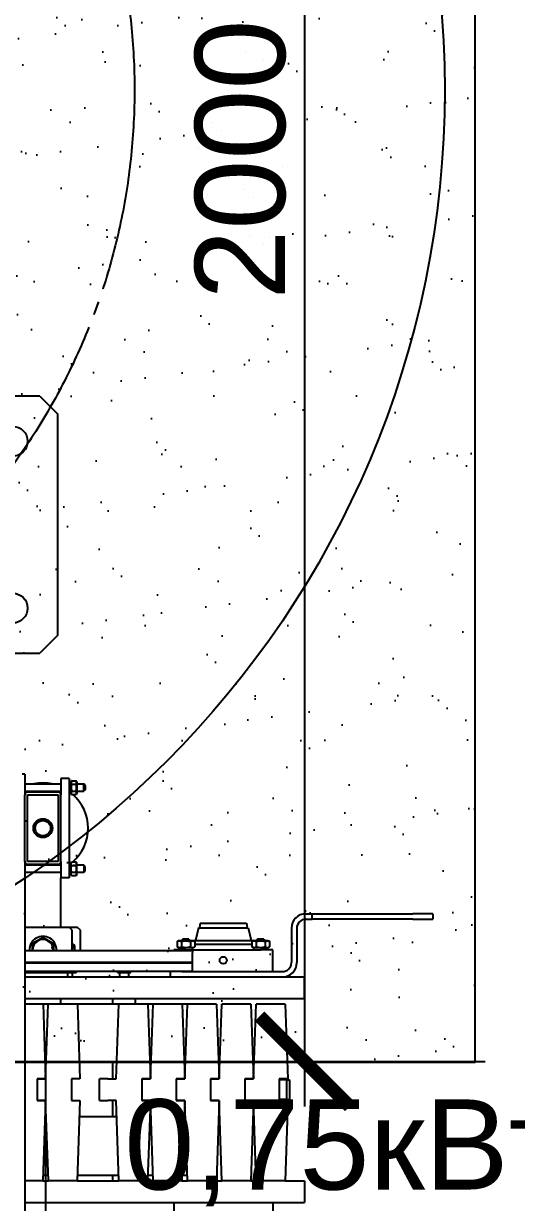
# Model space of a CAD drawing. Header units: millimetres. Extents: x -383313 to -161684, y -117025 to 99224.
# Drawn here: x -328167 to -327621, y 32731 to 34038 of the extents above; entities that cross this region are included whole.
import ezdxf

# ---------------------------------------------------------------- set-up
doc = ezdxf.new("R2010")
doc.units = ezdxf.units.MM
doc.header["$MEASUREMENT"] = 0
doc.linetypes.add('ESKD_shtrihpunktir', pattern=[18, 15, -1, 1, -1])
doc.layers.get('Defpoints').update_dxf_attribs({"color": 31})
for name, color, linetype in [('001__КОНСТРУКТИВ__размеры внутр.', 7, 'Continuous'), ('PV-CB35', 7, 'Continuous'), ('Робот', 30, 'Continuous')]:
    doc.layers.add(name, color=color, linetype=linetype)
doc.styles.add('PSTUDIO', font='arial.ttf')
doc.dimstyles.new('PS_TICK', dxfattribs={"dimscale": 100, "dimtxt": 2.5, "dimasz": 1, "dimexe": 2, "dimexo": 2, "dimgap": 1, "dimtad": 1, "dimdec": 0, "dimzin": 0, "dimdsep": 46, "dimtxsty": 'PSTUDIO', "dimblk": 'ARCHTICK', "dimcen": 2, "dimdle": 1.5, "dimse1": 1, "dimse2": 1, "dimadec": 0, "dimazin": 0, "dimtfac": 1, "dimtdec": 0, "dimtix": 1, "dimtmove": 1, "dimatfit": 3, "dimldrblk": 'ARCHTICK', "dimfxl": 1, "dimtolj": 1, "dimtzin": 0, "dimarcsym": 0})

# ---------------------------------------------------------------- blocks, each defined once
blk = doc.blocks.new('ККМ-2.2.00.00.00 Пьедестал')
at = {"color": 140}
for p, q in [((-625, 105), (-605, 125)), ((-605, 125), (-360, 125)), ((-360, 125), (-340, 105)), ((340, 105), (360, 125)), ((605, 125), (360, 125)), ((605, 125), (625, 105)), ((-625, -140), (-625, 105)), ((-340, 105), (-340, 0)), ((340, 105), (340, 0)), ((625, -140), (625, 105)), ((-485, 0), (-500, -15)), ((485, 0), (-485, 0)), ((500, -15), (485, 0)), ((-500, -15), (-500, -985)), ((500, -985), (500, -15)), ((-605, -160), (-625, -140)), ((625, -140), (605, -160)), ((-500, -160), (-605, -160)), ((500, -160), (605, -160)), ((-625, -860), (-605, -840)), ((-500, -840), (-605, -840)), ((500, -840), (605, -840)), ((605, -840), (625, -860)), ((-625, -860), (-625, -1105)), ((625, -860), (625, -1105)), ((-500, -985), (-485, -1000)), ((485, -1000), (500, -985)), ((-485, -1000), (485, -1000)), ((-340, -1105), (-340, -1000)), ((340, -1105), (340, -1000)), ((-605, -1125), (-625, -1105)), ((-340, -1105), (-360, -1125)), ((360, -1125), (340, -1105)), ((625, -1105), (605, -1125)), ((-605, -1125), (-360, -1125)), ((605, -1125), (360, -1125))]:
    blk.add_line(p, q, dxfattribs=at)
at = {"color": 1, "linetype": 'ESKD_shtrihpunktir', "ltscale": 10}
blk.add_line((0, 0), (0, -1000), dxfattribs=at)
at = {"color": 140}
for centre, radius in [((-575, 75), 16.5), ((-390, 75), 16.5), ((390, 75), 16.5), ((575, 75), 16.5), ((-575, -110), 16.5), ((575, -110), 16.5), ((-243.5, -182.7), 13), ((243.5, -182.7), 13), ((-317.3, -256.5), 13), ((317.3, -256.5), 13), ((-354.8, -315.3), 13), ((354.8, -315.3), 13), ((-354.8, -684.7), 13), ((354.8, -684.7), 13), ((-317.3, -743.5), 13), ((317.3, -743.5), 13), ((-243.5, -817.3), 13), ((243.5, -817.3), 13), ((-575, -890), 16.5), ((575, -890), 16.5), ((-575, -1075), 16.5), ((-390, -1075), 16.5), ((390, -1075), 16.5), ((575, -1075), 16.5)]:
    blk.add_circle(centre, radius, dxfattribs=at)
blk = doc.blocks.new('_ArchTick')
at = {"color": 0, "linetype": 'ByBlock', "const_width": 0.15}
blk.add_lwpolyline([(-0.5, -0.5), (0.5, 0.5)], dxfattribs=at)
blk = doc.blocks.new('*D251')
at = {"layer": '001__КОНСТРУКТИВ__размеры внутр.', "color": 0, "linetype": 'ByBlock', "lineweight": -2, "ltscale": 100, "transparency": 16777216}
for p, q in [((-329342.7, 32909.4), (-329342.7, 32129.4)), ((-328142.7, 32909.4), (-328142.7, 32129.4)), ((-327992.7, 32329.4), (-329492.7, 32329.4))]:
    blk.add_line(p, q, dxfattribs=at)
at = {"layer": 'Defpoints', "color": 0, "ltscale": 100, "transparency": 16777216}
for p in [(-329342.7, 33109.4), (-328142.7, 33109.4), (-329342.7, 32329.4)]:
    blk.add_point(p, dxfattribs=at)
at = {"layer": '001__КОНСТРУКТИВ__размеры внутр.', "color": 0, "lineweight": -2, "ltscale": 100, "transparency": 16777216, "xscale": 100, "yscale": 100, "zscale": 100, "rotation": 180}
blk.add_blockref('_ArchTick', (-329342.7, 32329.4), dxfattribs=at)
at = {"layer": '001__КОНСТРУКТИВ__размеры внутр.', "color": 0, "lineweight": -2, "ltscale": 100, "transparency": 16777216, "xscale": 100, "yscale": 100, "zscale": 100}
blk.add_blockref('_ArchTick', (-328142.7, 32329.4), dxfattribs=at)
at = {"layer": '001__КОНСТРУКТИВ__размеры внутр.', "color": 0, "ltscale": 100, "transparency": 16777216, "insert": (-328742.7, 32557), "char_height": 250, "attachment_point": 5, "style": 'PSTUDIO'}
blk.add_mtext('\\A1;1200', dxfattribs=at)
blk = doc.blocks.new('Робот ABB IRB660_3.15 (сверху)')
at = {"layer": 'Робот'}
for radius in [3150, 1054]:
    blk.add_circle((0, 0), radius, dxfattribs=at)
at = {"layer": 'Робот', "color": 30, "linetype": 'ESKD_shtrihpunktir', "ltscale": 15}
blk.add_circle((0, 0), 710, dxfattribs=at)
blk = doc.blocks.new('A$C0e877309')
h = blk.add_hatch()
h.set_pattern_fill('AR-SAND', color=256, scale=2)
h.set_pattern_definition([(37.5, (-2480.5, -1360.185), (-3.2, 97.8826), [0, -77.216, 0, -86.36, 0, -82.55]), (7.5, (-2480.5, -1360.19), (89.9047, 143.365), [0, -41.656, 0, -69.596, 0, -26.67]), (327.5, (-2542.98, -1360.185), (158.1985, 0.2874), [0, -25.4, 0, -91.44, 0, -119.38]), (317.5, (-2542.98, -1360.19), (152.7113, 44.586), [0, -12.7, 0, -59.944, 0, -68.58])])
h.paths.add_polyline_path([(-975.1, 987.4), (-975.1, -1012.6), (1024.9, -1012.6), (1024.9, 987.4)])
at = {"ltscale": 100}
blk.add_lwpolyline([(-975.1, -1012.6), (1024.9, -1012.6), (1024.9, 987.4), (-975.1, 987.4)], close=True, dxfattribs=at)
blk = doc.blocks.new('*D237')
at = {"layer": '001__КОНСТРУКТИВ__размеры внутр.', "color": 0, "lineweight": -2, "ltscale": 100, "transparency": 16777216}
for p, q in [((-327855.4, 34937.1), (-327855.4, 32837.1)), ((-328671.8, 34887.1), (-327655.4, 34887.1)), ((-328671.8, 32887.1), (-327655.4, 32887.1))]:
    blk.add_line(p, q, dxfattribs=at)
at = {"layer": 'Defpoints', "color": 0, "ltscale": 100, "transparency": 16777216}
for p in [(-328671.8, 34887.1), (-328671.8, 32887.1), (-327855.4, 32887.1)]:
    blk.add_point(p, dxfattribs=at)
at = {"layer": '001__КОНСТРУКТИВ__размеры внутр.', "color": 0, "lineweight": -2, "ltscale": 100, "transparency": 16777216, "xscale": 100, "yscale": 100, "zscale": 100}
for p, rotation in [((-327855.4, 34887.1), 90), ((-327855.4, 32887.1), 270)]:
    blk.add_blockref('_ArchTick', p, dxfattribs=dict(at, rotation=rotation))
at = {"layer": '001__КОНСТРУКТИВ__размеры внутр.', "color": 0, "ltscale": 100, "transparency": 16777216, "insert": (-327926.4, 33887.1), "char_height": 100, "attachment_point": 5, "rotation": 90, "style": 'PSTUDIO'}
blk.add_mtext('\\A1;2000', dxfattribs=at)
blk = doc.blocks.new('*U206')
at = {"layer": 'PV-CB35'}
for p, q in [((2992.5, 1873), (2989.5, 1873)), ((2992.5, 1873), (2992.5, 1850)), ((2992.5, 1862), (3032.5, 1862)), ((3041.5, 1868), (3032.5, 1868)), ((3032.5, 1868), (3032.5, 1850)), ((3041.5, 1868), (3041.5, 1758)), ((3043.5, 1864), (3041.5, 1864)), ((3041.5, 1864), (3043.5, 1864)), ((3043.5, 1864), (3044.4, 1865.5)), ((3043.5, 1864), (3044.4, 1865.5)), ((3043.5, 1864), (3043.5, 1852)), ((3043.5, 1864), (3043.5, 1852)), ((3043.5, 1852), (3043.5, 1864)), ((3043.5, 1852), (3043.5, 1864)), ((3044.4, 1865.5), (3049.2, 1865.5)), ((3044.4, 1865.5), (3049.2, 1865.5)), ((3044.4, 1861.7), (3049.2, 1861.7)), ((3044.4, 1861.7), (3049.2, 1861.7)), ((3050, 1864), (3049.2, 1865.5)), ((3050, 1864), (3049.2, 1865.5)), ((3050, 1864), (3050, 1852)), ((3050, 1852), (3050, 1864)), ((3050, 1862), (3057.9, 1862)), ((3057.9, 1854), (3057.9, 1862)), ((3059.5, 1860.4), (3057.9, 1862)), ((3059.5, 1860.4), (3059.5, 1855.6)), ((2992.5, 1854), (3032.5, 1854)), ((2992.5, 1776), (2992.5, 1850)), ((3029.5, 1853), (2995.5, 1853)), ((2995.5, 1776), (2995.5, 1850)), ((2995.5, 1850), (3029.5, 1850)), ((3029.5, 1850), (3029.5, 1776)), ((3032.5, 1776), (3032.5, 1850)), ((3043.5, 1852), (3041.5, 1852)), ((3041.5, 1852), (3043.5, 1852)), ((3043.5, 1852), (3044.4, 1850.5)), ((3043.5, 1852), (3044.4, 1850.5)), ((3044.4, 1854.2), (3049.2, 1854.2)), ((3044.4, 1854.2), (3049.2, 1854.2)), ((3044.4, 1850.5), (3049.2, 1850.5)), ((3044.4, 1850.5), (3049.2, 1850.5)), ((3050, 1852), (3049.2, 1850.5)), ((3050, 1852), (3049.2, 1850.5)), ((3050, 1854), (3057.9, 1854)), ((3059.5, 1855.6), (3057.9, 1854)), ((2992.5, 1776), (2992.5, 1270)), ((2992.5, 1773), (2995.5, 1773)), ((3032.5, 1772), (2992.5, 1772)), ((3029.5, 1776), (2995.5, 1776)), ((2995.5, 1773), (3029.5, 1773)), ((3029.5, 1773), (3032.5, 1773)), ((3032.5, 1776), (3032.5, 1758)), ((3041.5, 1774), (3043.5, 1774)), ((3043.5, 1774), (3044.4, 1775.5)), ((3043.5, 1762), (3043.5, 1774)), ((3043.5, 1762), (3043.5, 1774)), ((3044.4, 1775.5), (3049.2, 1775.5)), ((3044.4, 1771.7), (3049.2, 1771.7)), ((3050, 1774), (3049.2, 1775.5)), ((3050, 1762), (3050, 1774)), ((3057.9, 1772), (3050, 1772)), ((3057.9, 1772), (3057.9, 1764)), ((3059.5, 1770.4), (3057.9, 1772)), ((3059.5, 1765.6), (3057.9, 1764)), ((3059.5, 1765.6), (3059.5, 1770.4)), ((3032.5, 1764), (2992.5, 1764)), ((3041.5, 1758), (3032.5, 1758)), ((3032.5, 1703), (3032.5, 1758)), ((3041.5, 1762), (3043.5, 1762)), ((3043.5, 1762), (3044.4, 1760.5)), ((3044.4, 1764.2), (3049.2, 1764.2)), ((3044.4, 1760.5), (3049.2, 1760.5)), ((3050, 1762), (3049.2, 1760.5)), ((3057.9, 1764), (3050, 1764)), ((3304, 1718), (3311, 1718)), ((3311, 1718), (3422.7, 1718)), ((3311, 1712), (3311, 1718)), ((3445, 1718), (3422.7, 1718)), ((3445, 1718), (3445, 1712)), ((3042, 1703), (2992.5, 1703)), ((3051, 1703), (3042, 1703)), ((3045, 1700), (3042, 1703)), ((3045, 1677.5), (3045, 1700)), ((3054, 1700), (3051, 1703)), ((3054, 1677.5), (3054, 1700)), ((3185, 1702.5), (3181.5, 1688.5)), ((3185, 1702.5), (3240, 1702.5)), ((3186.8, 1707.5), (3186, 1702.5)), ((3186.8, 1707.5), (3238.3, 1707.5)), ((3238.3, 1707.5), (3239, 1702.5)), ((3240, 1702.5), (3243.5, 1688.5)), ((3288, 1702), (3288, 1664)), ((3294, 1702), (3294, 1664)), ((3304, 1712), (3311, 1712)), ((3422.7, 1712), (3311, 1712)), ((3422.7, 1712), (3445, 1712)), ((3163, 1688.5), (3161.2, 1687.4)), ((3161.2, 1687.4), (3161.2, 1681.5)), ((3163, 1688.5), (3179, 1688.5)), ((3167.6, 1690), (3166.1, 1688.5)), ((3166.1, 1687.4), (3166.1, 1681.5)), ((3174.4, 1690), (3167.6, 1690)), ((3174.4, 1690), (3175.9, 1688.5)), ((3176, 1687.4), (3176, 1681.5)), ((3179, 1688.5), (3180.9, 1687.4)), ((3179, 1688.5), (3246, 1688.5)), ((3180.9, 1687.4), (3180.9, 1681.5)), ((3246, 1688.5), (3244.2, 1687.4)), ((3244.2, 1687.4), (3244.2, 1681.5)), ((3246, 1688.5), (3262, 1688.5)), ((3250.6, 1690), (3249.1, 1688.5)), ((3249.1, 1687.4), (3249.1, 1681.5)), ((3257.4, 1690), (3250.6, 1690)), ((3257.4, 1690), (3258.9, 1688.5)), ((3259, 1687.4), (3259, 1681.5)), ((3262, 1688.5), (3263.9, 1687.4)), ((3263.9, 1687.4), (3263.9, 1681.5)), ((2992.5, 1677.5), (3178.5, 1677.5)), ((3171, 1678), (3157.5, 1678)), ((3157.5, 1677.5), (3157.5, 1678)), ((3163, 1680.5), (3161.2, 1681.5)), ((3163, 1680.5), (3179, 1680.5)), ((3163.5, 1678), (3163.5, 1680.5)), ((3171, 1678), (3254, 1678)), ((3178.5, 1678), (3178.5, 1680.5)), ((3178.5, 1677.5), (3178.5, 1675.3)), ((3178.5, 1664.3), (3178.5, 1675.3)), ((3179, 1680.5), (3180.9, 1681.5)), ((3180.9, 1684.5), (3244.2, 1684.5)), ((3246, 1680.5), (3244.2, 1681.5)), ((3246, 1680.5), (3262, 1680.5)), ((3246.5, 1678), (3246.5, 1680.5)), ((3267.5, 1678), (3254, 1678)), ((3261.5, 1678), (3261.5, 1680.5)), ((3262, 1680.5), (3263.9, 1681.5)), ((3267.5, 1654), (3267.5, 1678)), ((2992.5, 1664.3), (3178.5, 1664.3)), ((2992.5, 1663.8), (3178.5, 1663.8)), ((3178.5, 1663.8), (3178.5, 1664.3)), ((3178.5, 1654.4), (3178.5, 1663.8)), ((2992.5, 1654.4), (3178.5, 1654.4)), ((2992.5, 1653), (3040, 1653)), ((2992.5, 1648), (3302.5, 1648)), ((3040, 1653), (3045, 1653)), ((3040, 1648), (3040, 1653)), ((3045, 1654.4), (3045, 1653)), ((3045, 1653), (3049.5, 1653)), ((3045, 1653), (3045, 1648)), ((3049.5, 1653), (3050.9, 1654.4)), ((3095, 1653), (3095, 1654.4)), ((3095, 1653), (3102.5, 1653)), ((3097.5, 1653), (3097.5, 1648)), ((3102.5, 1653), (3110, 1653)), ((3107.5, 1653), (3107.5, 1648)), ((3110, 1653), (3110, 1654.4)), ((3166.5, 1654), (3154, 1654)), ((3154, 1648), (3154, 1654)), ((3157.5, 1654), (3157.5, 1654.4)), ((3166.5, 1654), (3278, 1654)), ((3302.5, 1641.7), (3302.5, 1648)), ((3302.5, 1624), (3302.5, 1641.7)), ((2992.5, 1624), (3302.5, 1624)), ((3032.5, 1618), (3032.5, 1624)), ((3090, 1618), (3090, 1624)), ((3115, 1618), (3115, 1624)), ((3012.6, 1618), (2992.5, 1618)), ((3018.4, 1618), (3012.6, 1618)), ((3012.6, 1618), (3015.5, 1535)), ((3015.5, 1535), (3018.4, 1618)), ((3050.7, 1618), (3018.4, 1618)), ((3096.5, 1618), (3050.7, 1618)), ((3050.7, 1618), (3053.6, 1535)), ((3093.6, 1535), (3096.5, 1618)), ((3128.8, 1618), (3096.5, 1618)), ((3134.6, 1618), (3128.8, 1618)), ((3128.8, 1618), (3131.7, 1535)), ((3131.7, 1535), (3134.6, 1618)), ((3166.9, 1618), (3134.6, 1618)), ((3172.7, 1618), (3166.9, 1618)), ((3166.9, 1618), (3169.8, 1535)), ((3169.8, 1535), (3172.7, 1618)), ((3205, 1618), (3172.7, 1618)), ((3205, 1618), (3207.9, 1535)), ((3207.9, 1535), (3210.8, 1618)), ((3243.1, 1618), (3210.8, 1618)), ((3243.1, 1618), (3246, 1535)), ((3246, 1535), (3248.9, 1618)), ((3281.2, 1618), (3248.9, 1618)), ((3281.2, 1618), (3284.1, 1535)), ((3016.2, 1553), (3014.9, 1553)), ((3094.3, 1553), (3053, 1553)), ((3090, 1535), (3090, 1553)), ((3132.4, 1553), (3131.1, 1553)), ((3170.5, 1553), (3169.2, 1553)), ((3208.5, 1552.2), (3207.3, 1552.2)), ((3246.6, 1552.2), (3245.4, 1552.2)), ((3006, 1535), (3006, 1511)), ((3015.5, 1535), (3006, 1535)), ((3006.5, 1535), (3015.5, 1535)), ((3044.1, 1535), (3044.1, 1511)), ((3053.6, 1535), (3044.1, 1535)), ((3084.6, 1535), (3075.1, 1535)), ((3075.1, 1511), (3075.1, 1535)), ((3084.6, 1535), (3093.6, 1535)), ((3122.2, 1535), (3122.2, 1511)), ((3131.7, 1535), (3122.2, 1535)), ((3122.7, 1535), (3131.7, 1535)), ((3160.3, 1535), (3160.3, 1511)), ((3169.8, 1535), (3160.3, 1535)), ((3160.8, 1535), (3169.8, 1535)), ((3198.4, 1535), (3198.4, 1511)), ((3207.9, 1535), (3198.4, 1535)), ((3198.9, 1535), (3207.9, 1535)), ((3236.5, 1535), (3236.5, 1511)), ((3246, 1535), (3236.5, 1535)), ((3237, 1535), (3246, 1535)), ((3274.6, 1535), (3274.6, 1511)), ((3284.1, 1535), (3274.6, 1535)), ((3278.5, 1534), (3274.6, 1534)), ((3282.6, 1534), (3278.5, 1534)), ((3282.6, 1534), (3286, 1534)), ((3282.6, 1534), (3282.6, 1512)), ((3286, 1534), (3286, 1512)), ((3006, 1511), (3015.5, 1511)), ((3015.5, 1511), (3006.5, 1511)), ((3015.5, 1511), (3012.4, 1422)), ((3018.6, 1422), (3015.5, 1511)), ((3044.1, 1511), (3053.6, 1511)), ((3053.6, 1511), (3050.5, 1422)), ((3075.1, 1511), (3084.6, 1511)), ((3093.6, 1511), (3084.6, 1511)), ((3090, 1493), (3090, 1511)), ((3096.7, 1422), (3093.6, 1511)), ((3122.2, 1511), (3131.7, 1511)), ((3131.7, 1511), (3122.7, 1511)), ((3131.7, 1511), (3128.6, 1422)), ((3134.8, 1422), (3131.7, 1511)), ((3160.3, 1511), (3169.8, 1511)), ((3169.8, 1511), (3160.8, 1511)), ((3169.8, 1511), (3166.7, 1422)), ((3172.9, 1422), (3169.8, 1511)), ((3198.4, 1511), (3207.9, 1511)), ((3207.9, 1511), (3198.9, 1511)), ((3207.9, 1511), (3204.8, 1422)), ((3211, 1422), (3207.9, 1511)), ((3236.5, 1511), (3246, 1511)), ((3246, 1511), (3237, 1511)), ((3246, 1511), (3242.9, 1422)), ((3249.1, 1422), (3246, 1511)), ((3278.5, 1512), (3274.6, 1512)), ((3274.6, 1511), (3284.1, 1511)), ((3282.6, 1512), (3278.5, 1512)), ((3284.1, 1511), (3281, 1422)), ((3282.6, 1512), (3286, 1512)), ((3016.2, 1493), (3014.9, 1493)), ((3094.3, 1493), (3053, 1493)), ((3132.4, 1493), (3131.1, 1493)), ((3170.5, 1493), (3169.2, 1493)), ((3207.3, 1493.7), (3208.5, 1493.7)), ((3245.4, 1493.7), (3246.6, 1493.7)), ((3018.4, 1428), (3012.6, 1428)), ((3096.5, 1428), (3050.7, 1428)), ((3090, 1422), (3090, 1428)), ((3134.6, 1428), (3128.8, 1428)), ((3172.7, 1428), (3166.9, 1428)), ((3012.4, 1422), (2992.5, 1422)), ((3012.4, 1422), (3018.6, 1422)), ((3050.5, 1422), (3018.6, 1422)), ((3050.5, 1422), (3096.7, 1422)), ((3128.6, 1422), (3096.7, 1422)), ((3128.6, 1422), (3134.8, 1422)), ((3166.7, 1422), (3134.8, 1422)), ((3166.7, 1422), (3172.9, 1422)), ((3204.8, 1422), (3172.9, 1422)), ((3204.8, 1422), (3211, 1422)), ((3242.9, 1422), (3211, 1422)), ((3242.9, 1422), (3249.1, 1422)), ((3281, 1422), (3249.1, 1422)), ((3281, 1422), (3302.5, 1422)), ((3302.5, 1422), (3302.5, 1404.3)), ((3302.5, 1404.3), (3302.5, 1398)), ((2992.5, 1398), (3302.5, 1398)), ((3157.5, 1398), (3157.5, 1373)), ((3267.5, 1398), (3267.5, 1373))]:
    blk.add_line(p, q, dxfattribs=at)
for centre, radius in [((3012.5, 1813), 10.5), ((3012.5, 1813), 10), ((3012.5, 1813), 8.5), ((3212.5, 1666.5), 4)]:
    blk.add_circle(centre, radius, dxfattribs=at)
for centre, radius, start, end in [((3012.5, 1813), 50, 90, 101.4783), ((3012.5, 1813), 50, 78.5217, 90), ((2995.5, 1850), 3, 90, 180), ((3029.5, 1850), 3, 0, 90), ((3012.5, 1813), 50, 311.4192, 48.5808), ((2995.5, 1776), 3, 180, 270), ((3029.5, 1776), 3, -90, 0), ((3304, 1702), 16, 90, 180), ((3304, 1702), 10, 90, 180), ((3012.5, 1678), 15, 358.0898, 181.9102), ((3012.5, 1678), 11.5, 357.5081, 182.4919), ((3039.5, 1678), 8, 356.4167, 46.5675), ((3278, 1664), 10, -90, 0), ((3278, 1664), 16, 270, 0)]:
    blk.add_arc(centre, radius, start, end, dxfattribs=at)
blk.add_open_spline([(3008.3, 1862), (3008.6, 1862.1), (3008.9, 1862.2), (3009.9, 1862.5), (3010.7, 1862.7), (3011.8, 1862.8), (3012.2, 1862.8), (3012.9, 1862.8), (3013.2, 1862.8), (3014.1, 1862.7), (3014.6, 1862.6), (3015.6, 1862.4), (3016.2, 1862.2), (3016.8, 1862)], degree=3, knots=[11.24219, 11.24219, 11.24219, 11.24219, 12.335859, 12.335859, 15.320984, 15.320984, 17.392785, 17.392785, 19.40488, 19.40488, 21.743647, 21.743647, 24.088135, 24.088135, 24.088135, 24.088135], dxfattribs=at)
for points, weights in [([(3044.4, 1865.5), (3043.3, 1863.6), (3044.4, 1861.7)], [1.2245094272, 1.41394169484, 1.2245094272]), ([(3044.4, 1861.7), (3043.3, 1863.6), (3044.4, 1865.5)], [1.2245094272, 1.41394169484, 1.2245094272]), ([(3044.4, 1861.7), (3043.3, 1858), (3044.4, 1854.2)], [1.2245094272, 1.41394169484, 1.2245094272]), ([(3044.4, 1854.2), (3043.3, 1858), (3044.4, 1861.7)], [1.2245094272, 1.41394169484, 1.2245094272]), ([(3049.2, 1865.5), (3050.3, 1863.6), (3049.2, 1861.7)], [1.2245094272, 1.41394169484, 1.2245094272]), ([(3049.2, 1861.7), (3050.3, 1863.6), (3049.2, 1865.5)], [1.2245094272, 1.41394169484, 1.2245094272]), ([(3049.2, 1861.7), (3050.3, 1858), (3049.2, 1854.2)], [1.2245094272, 1.41394169484, 1.2245094272]), ([(3049.2, 1854.2), (3050.3, 1858), (3049.2, 1861.7)], [1.2245094272, 1.41394169484, 1.2245094272]), ([(3044.4, 1854.2), (3043.3, 1852.3), (3044.4, 1850.5)], [1.2245094272, 1.41394169484, 1.2245094272]), ([(3044.4, 1850.5), (3043.3, 1852.3), (3044.4, 1854.2)], [1.2245094272, 1.41394169484, 1.2245094272]), ([(3049.2, 1854.2), (3050.3, 1852.3), (3049.2, 1850.5)], [1.2245094272, 1.41394169484, 1.2245094272]), ([(3049.2, 1850.5), (3050.3, 1852.3), (3049.2, 1854.2)], [1.2245094272, 1.41394169484, 1.2245094272]), ([(3044.4, 1771.7), (3043.3, 1773.6), (3044.4, 1775.5)], [1.2245094272, 1.41394169484, 1.2245094272]), ([(3044.4, 1764.2), (3043.3, 1768), (3044.4, 1771.7)], [1.2245094272, 1.41394169484, 1.2245094272]), ([(3049.2, 1771.7), (3050.3, 1773.6), (3049.2, 1775.5)], [1.2245094272, 1.41394169484, 1.2245094272]), ([(3049.2, 1764.2), (3050.3, 1768), (3049.2, 1771.7)], [1.2245094272, 1.41394169484, 1.2245094272]), ([(3044.4, 1760.5), (3043.3, 1762.3), (3044.4, 1764.2)], [1.2245094272, 1.41394169484, 1.2245094272]), ([(3049.2, 1760.5), (3050.3, 1762.3), (3049.2, 1764.2)], [1.2245094272, 1.41394169484, 1.2245094272]), ([(3012.5, 1691.8), (3006.5, 1688.4), (3000.5, 1684.9)], [1.17681485541, 1.35886874711, 1.17681485541]), ([(3024.5, 1684.9), (3018.5, 1688.4), (3012.5, 1691.8)], [1.17681485541, 1.35886874711, 1.17681485541]), ([(3161.2, 1687.4), (3163.7, 1688.8), (3166.1, 1687.4)], [1.22364575665, 1.41294441399, 1.22364575665]), ([(3166.1, 1687.4), (3171, 1688.8), (3176, 1687.4)], [1.22364575665, 1.41294441399, 1.22364575665]), ([(3176, 1687.4), (3178.4, 1688.8), (3180.9, 1687.4)], [1.22364575665, 1.41294441399, 1.22364575665]), ([(3244.2, 1687.4), (3246.7, 1688.8), (3249.1, 1687.4)], [1.22364575665, 1.41294441399, 1.22364575665]), ([(3249.1, 1687.4), (3254, 1688.8), (3259, 1687.4)], [1.22364575665, 1.41294441399, 1.22364575665]), ([(3259, 1687.4), (3261.4, 1688.8), (3263.9, 1687.4)], [1.22364575665, 1.41294441399, 1.22364575665]), ([(3000.5, 1684.9), (3000.5, 1680.9), (3000.5, 1677.5)], [1.17681485541, 1.27491617347, 1.26729199986]), ([(3024.5, 1677.5), (3024.5, 1680.9), (3024.5, 1684.9)], [1.26729199986, 1.27491617347, 1.17681485541]), ([(3048, 1682.9), (3046.4, 1683.8), (3045, 1684.6)], [1.22364575665, 1.28851690614, 1.30892639811]), ([(3048, 1677.5), (3048, 1680), (3048, 1682.9)], [1.31715666041, 1.32867541066, 1.22364575665]), ([(3161.2, 1681.5), (3163.7, 1680.1), (3166.1, 1681.5)], [1.22364575665, 1.41294441399, 1.22364575665]), ([(3166.1, 1681.5), (3171, 1680.1), (3176, 1681.5)], [1.22364575665, 1.41294441399, 1.22364575665]), ([(3176, 1681.5), (3178.4, 1680.1), (3180.9, 1681.5)], [1.22364575665, 1.41294441399, 1.22364575665]), ([(3244.2, 1681.5), (3246.7, 1680.1), (3249.1, 1681.5)], [1.22364575665, 1.41294441399, 1.22364575665]), ([(3249.1, 1681.5), (3254, 1680.1), (3259, 1681.5)], [1.22364575665, 1.41294441399, 1.22364575665]), ([(3259, 1681.5), (3261.4, 1680.1), (3263.9, 1681.5)], [1.22364575665, 1.41294441399, 1.22364575665])]:
    blk.add_rational_spline(points, weights, degree=2, dxfattribs=at)

msp = doc.modelspace()

# ---------------------------------------------------------------- block references
at = {"ltscale": 100}
msp.add_blockref('A$C0e877309', (-328691.07698, 33898.72651), dxfattribs=at)
at = {"rotation": 270}
msp.add_blockref('ККМ-2.2.00.00.00 Пьедестал', (-328254.07832, 33964.72825), dxfattribs=at)
at = {"layer": 'PV-CB35'}
msp.add_blockref('*U206', (-331158.08369, 31332.67957), dxfattribs=at)
at = {"layer": 'Робот', "rotation": 180}
msp.add_blockref('Робот ABB IRB660_3.15 (сверху)', (-328754.07698, 33964.72651), dxfattribs=at)

# ---------------------------------------------------------------- texts
at = {"ltscale": 100, "style": 'PSTUDIO'}
msp.add_text('0,75кВт', height=100, dxfattribs=at).set_placement((-328055.36084, 32744.95505))

# ---------------------------------------------------------------- dimensions: what is measured, and where the dimension line sits
at = {"layer": '001__КОНСТРУКТИВ__размеры внутр.', "ltscale": 100}
dim = msp.add_linear_dim(base=(-327855.35373, 32887.08806), p1=(-328671.76062, 34887.08806), p2=(-328671.76062, 32887.08806), angle=90, dimstyle='PS_TICK', override={"dimtxt": 1, "dimexo": 0, "dimgap": 0.2, "dimdle": 0.5, "dimse1": 0, "dimse2": 0}, dxfattribs=at)
dim.commit()
dim.dimension.update_dxf_attribs({"geometry": '*D237', "text_midpoint": (-327926.41103, 33887.08806)})
dim = msp.add_linear_dim(base=(-329342.68576, 32329.3552), p1=(-328142.68576, 33109.37721), p2=(-329342.68576, 33109.37721), dimstyle='PS_TICK', override={"dimse1": 0, "dimse2": 0, "dimarcsym": 1}, dxfattribs=at)
dim.commit()
dim.dimension.update_dxf_attribs({"geometry": '*D251', "text_midpoint": (-328742.68576, 32556.99845)})

doc.saveas('drawing.dxf')
